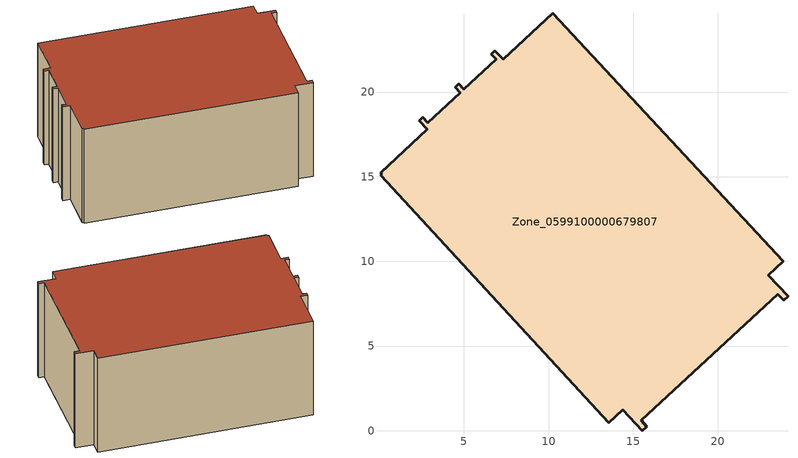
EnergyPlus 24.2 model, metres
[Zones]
Zone_0599100000679807
 floor ground (C_G): 22.99,9.19 24.14,7.94 23.88,7.7 23.54,8.07 15.46,0.6 15.8,0.24 15.55,0 14.39,1.25 13.56,0.48 0.08,15.08 0.16,15.15 0.08,15.24 2.83,17.79 2.35,18.3 2.58,18.51 2.87,18.19 4.78,19.96 4.49,20.27 4.71,20.48 5,20.16 6.91,21.93 6.61,22.24 6.83,22.45 7.31,21.93 10.25,24.65 23.86,9.99 z0
 wall outside (C_F): 7.31,21.93 6.83,22.45 6.61,22.24 6.91,21.93 5,20.16 4.71,20.48 4.49,20.27 4.78,19.96 2.87,18.19 2.58,18.51 2.35,18.3 2.83,17.79 0.08,15.24 0.16,15.15 0.08,15.08 13.56,0.48 14.39,1.25 15.55,0 15.8,0.24 15.46,0.6 23.54,8.07 23.88,7.7 24.14,7.94 22.99,9.19 23.86,9.99 10.25,24.65 7.31,21.93 z0:10.17
 roof outside (C_R): 24.14,7.94 22.99,9.19 23.86,9.99 10.25,24.65 7.31,21.93 6.83,22.45 6.61,22.24 6.91,21.93 5,20.16 4.71,20.48 4.49,20.27 4.78,19.96 2.87,18.19 2.58,18.51 2.35,18.3 2.83,17.79 0.08,15.24 0.16,15.15 0.08,15.08 13.56,0.48 14.39,1.25 15.55,0 15.8,0.24 15.46,0.6 23.54,8.07 23.88,7.7 z10.17
[BUILDING]
Pand.0599100000679807: North Axis=0; Terrain=City; Loads Convergence Tolerance Value=0.04; Temperature Convergence Tolerance Value=0.4; Solar Distribution=FullExterior; Maximum Number of Warmup Days=25; Minimum Number of Warmup Days=1
[Site:Location]
Rotterdam.The.Hague.AP_ZH_NLD Design_Conditions: Latitude=51.96; Longitude=4.45; Time Zone=1; Elevation=-4.5
[SITE:GROUNDTEMPERATURE:BUILDINGSURFACE]
18, 18, 18, 18, 18, 18, 18, 18, 18, 18, 18, 18
[MATERIAL] Thermal Absorptance=0.9; Solar Absorptance=0.7; Visible Absorptance=0.7
Name | Roughness | Thickness | Conductivity | Density | Specific Heat
G.D.1965 | MediumSmooth | 0.15 | 1 | 540 | 1210
F.D.1965 | Rough | 0.3 | 0.857143 | 1920 | 840
R.D.1965 | MediumRough | 0.2 | 0.08 | 1500 | 1000
[CONSTRUCTION]
C_G: G.D.1965
C_F: F.D.1965
C_R: R.D.1965
[ZONE]
Zone_0599100000679807: Type=1; Multiplier=1; Ceiling Height=Autocalculate; Volume=Autocalculate; Floor Area=autocalculate; Part of Total Floor Area=Yes
[ZONEINFILTRATION:DESIGNFLOWRATE]
Infil_Zone_0599100000679807: Zone or ZoneList or Space or SpaceList=Zone_0599100000679807; Schedule=AlwaysOn; Design Flow Rate Calculation Method=Flow/Area; Flow Rate per Floor Area=0.0042; Constant Term Coefficient=1; Temperature Term Coefficient=0; Velocity Term Coefficient=0; Velocity Squared Term Coefficient=0
[HVACTEMPLATE:ZONE:IDEALLOADSAIRSYSTEM]
Zone_0599100000679807: Maximum Heating Supply Air Temperature=50; Minimum Cooling Supply Air Temperature=13; Maximum Heating Supply Air Humidity Ratio=0.0156; Minimum Cooling Supply Air Humidity Ratio=0.0077; Heating Limit=NoLimit; Cooling Limit=NoLimit; Dehumidification Control Type=ConstantSensibleHeatRatio; Cooling Sensible Heat Ratio=0.7; Dehumidification Setpoint=60; Humidification Control Type=None; Humidification Setpoint=30; Outdoor Air Method=None; Outdoor Air Flow Rate per Person=0.00944; Outdoor Air Flow Rate per Zone Floor Area=0; Outdoor Air Flow Rate per Zone=0; Demand Controlled Ventilation Type=None; Outdoor Air Economizer Type=NoEconomizer; Heat Recovery Type=None; Sensible Heat Recovery Effectiveness=0.7; Latent Heat Recovery Effectiveness=0.65
[ZONECONTROL:THERMOSTAT]
ThermostatControl_Zone_0599100000679807: Zone or ZoneList=Zone_0599100000679807; Control Type Schedule=DualSetpointControlType; Control 1=Thermostat_Zone_0599100000679807; Temperature Difference Between Cutout And Setpoint=0
[THERMOSTATSETPOINT:DUALSETPOINT]
Thermostat_Zone_0599100000679807: Heating Setpoint Temperature Schedule=HeatingSetpoint_Zone_0599100000679807; Cooling Setpoint Temperature Schedule=CoolingSetpoint_Zone_0599100000679807
[SCHEDULE:COMPACT]
HeatingSetpoint_Zone_0599100000679807: Through: 12/31, For: AllDays, Until: 24:00, 21
CoolingSetpoint_Zone_0599100000679807: Through: 12/31, For: AllDays, Until: 24:00, 24
DualSetpointControlType: Through: 12/31, For: AllDays, Until: 24:00, 4
AlwaysOn: Through: 12/31, For: AllDays, Until: 24:00, 1
